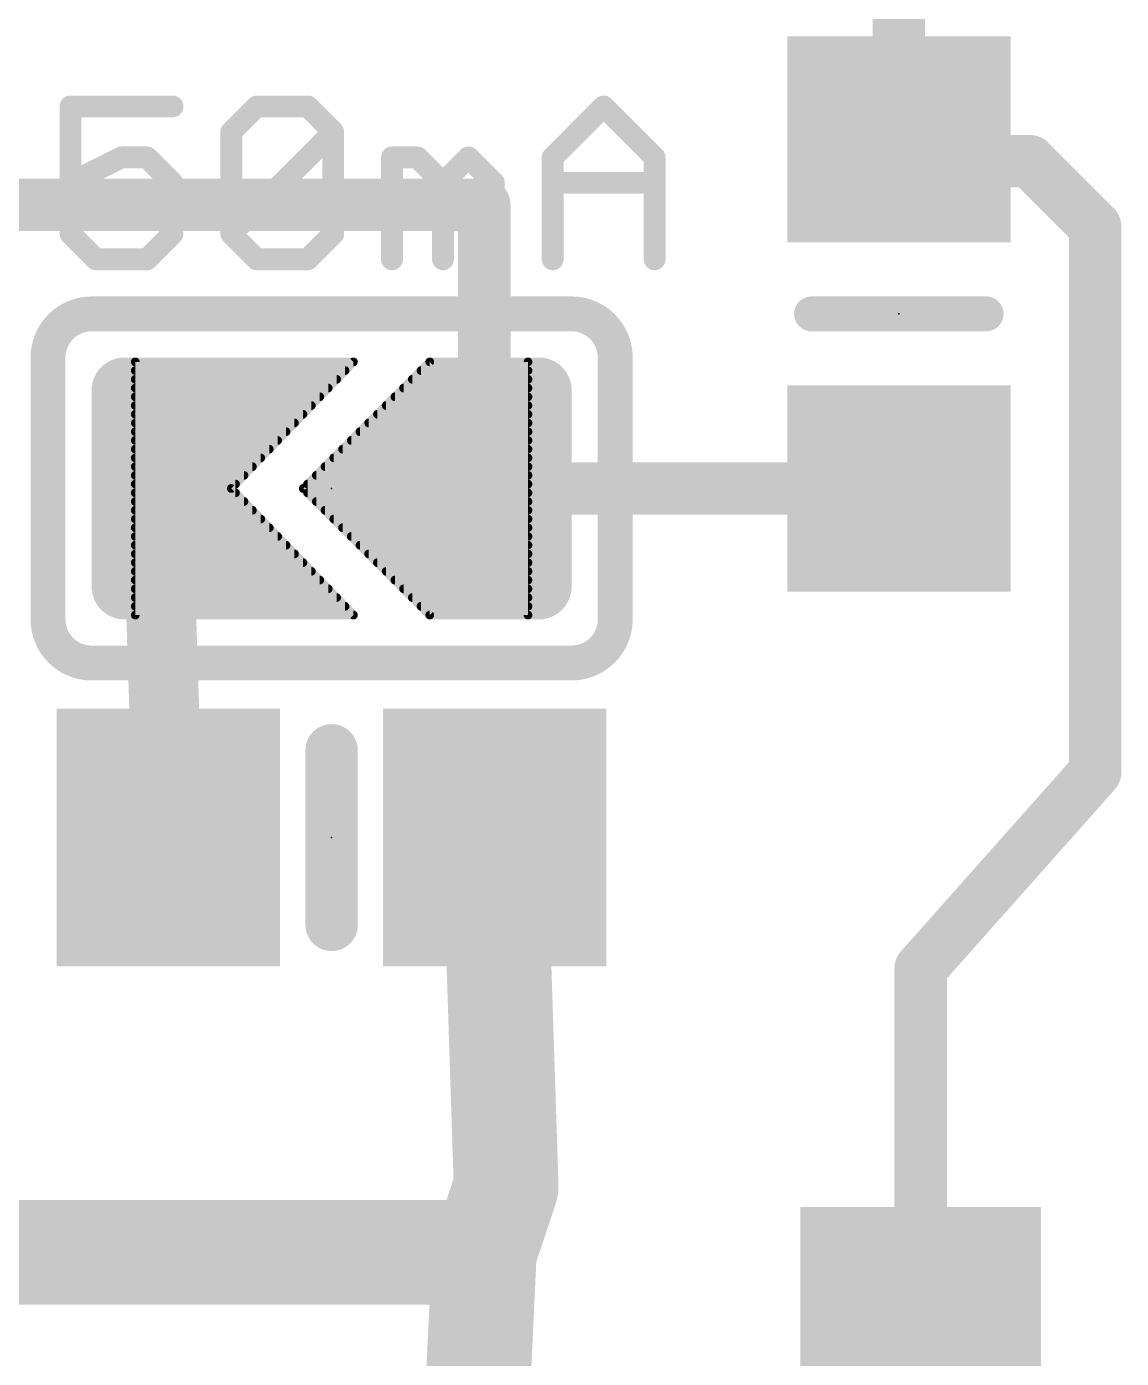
# Model space of a CAD drawing. Extents: x -9.8 to 65.3, y -0.3 to 69.2.
# Drawn here: x 9.91 to 16.28, y 39.51 to 47.26 of the extents above; entities that cross this region are included whole.
import ezdxf

# ---------------------------------------------------------------- set-up
doc = ezdxf.new("R2010")
doc.units = 0
for name, color, linetype in [('1', 12, 'CONTINUOUS'), ('21', 40, 'CONTINUOUS'), ('23', 40, 'CONTINUOUS')]:
    doc.layers.add(name, color=color, linetype=linetype)

# ---------------------------------------------------------------- blocks, each defined once
blk = doc.blocks.new('RECT')
blk.add_solid([(-0.5, -0.5), (0.5, -0.5), (-0.5, 0.5), (0.5, 0.5)])
blk = doc.blocks.new('RECT121920X243840R50')
at = {"const_width": 0.1905}
blk.add_lwpolyline([(0.2858, -0.5715), (0.2858, 0.5715, 0.4142), (0.1905, 0.6668), (-0.1905, 0.6668, 0.4142), (-0.2858, 0.5715), (-0.2858, -0.5715, 0.4142), (-0.1905, -0.6668), (0.1905, -0.6668, 0.4142)], format="xyb", close=True, dxfattribs=at)
blk.add_solid([(-0.2159, -0.5969), (0.2159, -0.5969), (-0.2159, 0.5969), (0.2159, 0.5969)])

msp = doc.modelspace()

# ---------------------------------------------------------------- linework, layer by layer
at = {"layer": '1'}
for points, const_width in [([(14.986, 46.609), (14.986, 48.641)], 0.3048), ([(15.113, 46.482), (14.986, 46.609)], 0.3048), ([(15.748, 46.482), (15.113, 46.482)], 0.3048), ([(16.129, 46.101), (15.748, 46.482)], 0.3048), ([(9.144, 46.228), (12.573, 46.228)], 0.3048), ([(12.573, 46.228), (12.573, 44.577)], 0.3048), ([(16.129, 42.926), (16.129, 46.101)], 0.3048), ([(11.811, 45.3136), (10.541, 45.3136)], 0.0508), ([(10.541, 45.3136), (10.541, 43.8404)], 0.0508), ([(10.541, 45.2628), (11.762, 45.2628)], 0.0508), ([(11.0998, 44.577), (11.811, 45.3136)], 0.0508), ([(11.5189, 44.577), (12.2555, 45.3136)], 0.0508), ([(12.2047, 45.2628), (12.827, 45.2628)], 0.0508), ([(12.2555, 45.3136), (12.827, 45.3136)], 0.0508), ([(12.827, 45.3136), (12.827, 43.8404)], 0.0508), ([(10.541, 45.212), (11.7129, 45.212)], 0.0508), ([(10.541, 45.1612), (11.6639, 45.1612)], 0.0508), ([(12.1031, 45.1612), (12.827, 45.1612)], 0.0508), ([(12.1539, 45.212), (12.827, 45.212)], 0.0508), ([(10.541, 45.1104), (11.6148, 45.1104)], 0.0508), ([(12.0523, 45.1104), (12.827, 45.1104)], 0.0508), ([(10.541, 45.0596), (11.5658, 45.0596)], 0.0508), ([(10.541, 45.0088), (11.5167, 45.0088)], 0.0508), ([(11.9507, 45.0088), (12.827, 45.0088)], 0.0508), ([(12.0015, 45.0596), (12.827, 45.0596)], 0.0508), ([(10.541, 44.958), (11.4677, 44.958)], 0.0508), ([(11.8999, 44.958), (12.827, 44.958)], 0.0508), ([(10.541, 44.9072), (11.4186, 44.9072)], 0.0508), ([(10.541, 44.8564), (11.3696, 44.8564)], 0.0508), ([(11.7983, 44.8564), (12.827, 44.8564)], 0.0508), ([(11.8491, 44.9072), (12.827, 44.9072)], 0.0508), ([(10.541, 44.8056), (11.3205, 44.8056)], 0.0508), ([(11.7475, 44.8056), (12.827, 44.8056)], 0.0508), ([(10.668, 44.577), (10.734, 42.545)], 0.4064), ([(10.541, 44.7548), (11.2715, 44.7548)], 0.0508), ([(10.541, 44.704), (11.2224, 44.704)], 0.0508), ([(11.6459, 44.704), (12.827, 44.704)], 0.0508), ([(11.6967, 44.7548), (12.827, 44.7548)], 0.0508), ([(12.573, 44.577), (12.7, 44.577)], 0.3048), ([(12.7, 44.577), (14.986, 44.577)], 0.3048), ([(10.541, 44.6532), (11.1734, 44.6532)], 0.0508), ([(11.5951, 44.6532), (12.827, 44.6532)], 0.0508), ([(10.541, 44.6024), (11.1243, 44.6024)], 0.0508), ([(10.541, 44.5516), (11.1243, 44.5516)], 0.0508), ([(11.811, 43.8404), (11.0998, 44.577)], 0.0508), ([(12.2555, 43.8404), (11.5189, 44.577)], 0.0508), ([(11.5443, 44.6024), (12.827, 44.6024)], 0.0508), ([(11.5443, 44.5516), (12.827, 44.5516)], 0.0508), ([(10.541, 44.5008), (11.1734, 44.5008)], 0.0508), ([(11.5951, 44.5008), (12.827, 44.5008)], 0.0508), ([(10.541, 44.45), (11.2224, 44.45)], 0.0508), ([(10.541, 44.3992), (11.2715, 44.3992)], 0.0508), ([(11.6459, 44.45), (12.827, 44.45)], 0.0508), ([(11.6967, 44.3992), (12.827, 44.3992)], 0.0508), ([(10.541, 44.3484), (11.3205, 44.3484)], 0.0508), ([(11.7475, 44.3484), (12.827, 44.3484)], 0.0508), ([(10.541, 44.2976), (11.3696, 44.2976)], 0.0508), ([(10.541, 44.2468), (11.4186, 44.2468)], 0.0508), ([(11.7983, 44.2976), (12.827, 44.2976)], 0.0508), ([(11.8491, 44.2468), (12.827, 44.2468)], 0.0508), ([(10.541, 44.196), (11.4677, 44.196)], 0.0508), ([(11.8999, 44.196), (12.827, 44.196)], 0.0508), ([(10.541, 44.1452), (11.5167, 44.1452)], 0.0508), ([(10.541, 44.0944), (11.5658, 44.0944)], 0.0508), ([(11.9507, 44.1452), (12.827, 44.1452)], 0.0508), ([(12.0015, 44.0944), (12.827, 44.0944)], 0.0508), ([(10.541, 44.0436), (11.6148, 44.0436)], 0.0508), ([(12.0523, 44.0436), (12.827, 44.0436)], 0.0508), ([(10.541, 43.9928), (11.6639, 43.9928)], 0.0508), ([(10.541, 43.942), (11.7129, 43.942)], 0.0508), ([(12.1031, 43.9928), (12.827, 43.9928)], 0.0508), ([(12.1539, 43.942), (12.827, 43.942)], 0.0508), ([(10.541, 43.8912), (11.762, 43.8912)], 0.0508), ([(12.2047, 43.8912), (12.827, 43.8912)], 0.0508), ([(10.541, 43.8404), (11.811, 43.8404)], 0.0508), ([(10.541, 43.8404), (11.811, 43.8404)], 0.0508), ([(12.827, 43.8404), (12.2555, 43.8404)], 0.0508), ([(12.2555, 43.8404), (12.827, 43.8404)], 0.0508), ([(15.113, 41.783), (16.129, 42.926)], 0.3048), ([(12.7, 40.513), (12.634, 42.545)], 0.6096), ([(15.113, 39.696), (15.113, 41.783)], 0.3048), ([(12.573, 40.132), (12.7, 40.513)], 0.6096), ([(12.573, 40.132), (9.144, 40.132)], 0.6096), ([(12.507, 38.735), (12.573, 40.132)], 0.6096), ([(15.113, 38.608), (15.113, 39.696)], 0.6096)]:
    msp.add_lwpolyline(points, dxfattribs=dict(at, const_width=const_width))
for points, const_width in [([(15.0399, 46.6629, 1), (14.9321, 46.5551)], 0.1524), ([(14.9098, 46.609, 1), (15.0622, 46.609)], 0.1524), ([(15.113, 46.5582, 1), (15.113, 46.4058)], 0.1524), ([(15.0591, 46.4281, 1), (15.1669, 46.5359)], 0.1524), ([(15.8019, 46.5359, 1), (15.6941, 46.4281)], 0.1524), ([(15.748, 46.4058, 1), (15.748, 46.5582)], 0.1524), ([(12.6492, 46.228, 1), (12.4968, 46.228)], 0.1524), ([(12.573, 46.1518, 1), (12.573, 46.3042)], 0.1524), ([(16.2052, 46.101, 1), (16.0528, 46.101)], 0.1524), ([(16.0751, 46.0471, 1), (16.1829, 46.1549)], 0.1524), ([(10.541, 45.3263, 1), (10.541, 45.3009)], 0.0254), ([(10.5537, 45.3136, 1), (10.5283, 45.3136)], 0.0254), ([(10.541, 45.2755, 1), (10.541, 45.2501)], 0.0254), ([(11.762, 45.2501, 1), (11.762, 45.2755)], 0.0254), ([(11.8201, 45.3048, 1), (11.8019, 45.3224)], 0.0254), ([(11.811, 45.3009, 1), (11.811, 45.3263)], 0.0254), ([(12.2047, 45.2755, 1), (12.2047, 45.2501)], 0.0254), ([(12.2555, 45.3263, 1), (12.2555, 45.3009)], 0.0254), ([(12.2645, 45.3046, 1), (12.2465, 45.3226)], 0.0254), ([(12.8397, 45.3136, 1), (12.8143, 45.3136)], 0.0254), ([(12.827, 45.3009, 1), (12.827, 45.3263)], 0.0254), ([(12.827, 45.2501, 1), (12.827, 45.2755)], 0.0254), ([(10.541, 45.2247, 1), (10.541, 45.1993)], 0.0254), ([(10.541, 45.1739, 1), (10.541, 45.1485)], 0.0254), ([(11.6639, 45.1485, 1), (11.6639, 45.1739)], 0.0254), ([(11.7129, 45.1993, 1), (11.7129, 45.2247)], 0.0254), ([(12.1031, 45.1739, 1), (12.1031, 45.1485)], 0.0254), ([(12.1539, 45.2247, 1), (12.1539, 45.1993)], 0.0254), ([(12.827, 45.1993, 1), (12.827, 45.2247)], 0.0254), ([(12.827, 45.1485, 1), (12.827, 45.1739)], 0.0254), ([(10.541, 45.1231, 1), (10.541, 45.0977)], 0.0254), ([(11.6148, 45.0977, 1), (11.6148, 45.1231)], 0.0254), ([(12.0523, 45.1231, 1), (12.0523, 45.0977)], 0.0254), ([(12.827, 45.0977, 1), (12.827, 45.1231)], 0.0254), ([(10.541, 45.0723, 1), (10.541, 45.0469)], 0.0254), ([(10.541, 45.0215, 1), (10.541, 44.9961)], 0.0254), ([(11.5167, 44.9961, 1), (11.5167, 45.0215)], 0.0254), ([(11.5658, 45.0469, 1), (11.5658, 45.0723)], 0.0254), ([(11.9507, 45.0215, 1), (11.9507, 44.9961)], 0.0254), ([(12.0015, 45.0723, 1), (12.0015, 45.0469)], 0.0254), ([(12.827, 45.0469, 1), (12.827, 45.0723)], 0.0254), ([(12.827, 44.9961, 1), (12.827, 45.0215)], 0.0254), ([(10.541, 44.9707, 1), (10.541, 44.9453)], 0.0254), ([(11.4677, 44.9453, 1), (11.4677, 44.9707)], 0.0254), ([(11.8999, 44.9707, 1), (11.8999, 44.9453)], 0.0254), ([(12.827, 44.9453, 1), (12.827, 44.9707)], 0.0254), ([(10.541, 44.9199, 1), (10.541, 44.8945)], 0.0254), ([(10.541, 44.8691, 1), (10.541, 44.8437)], 0.0254), ([(11.3696, 44.8437, 1), (11.3696, 44.8691)], 0.0254), ([(11.4186, 44.8945, 1), (11.4186, 44.9199)], 0.0254), ([(11.7983, 44.8691, 1), (11.7983, 44.8437)], 0.0254), ([(11.8491, 44.9199, 1), (11.8491, 44.8945)], 0.0254), ([(12.827, 44.8945, 1), (12.827, 44.9199)], 0.0254), ([(12.827, 44.8437, 1), (12.827, 44.8691)], 0.0254), ([(10.541, 44.8183, 1), (10.541, 44.7929)], 0.0254), ([(11.3205, 44.7929, 1), (11.3205, 44.8183)], 0.0254), ([(11.7475, 44.8183, 1), (11.7475, 44.7929)], 0.0254), ([(12.827, 44.7929, 1), (12.827, 44.8183)], 0.0254), ([(10.7695, 44.5803, 1), (10.5665, 44.5737)], 0.2032), ([(10.541, 44.7675, 1), (10.541, 44.7421)], 0.0254), ([(10.541, 44.7167, 1), (10.541, 44.6913)], 0.0254), ([(11.2224, 44.6913, 1), (11.2224, 44.7167)], 0.0254), ([(11.2715, 44.7421, 1), (11.2715, 44.7675)], 0.0254), ([(11.6459, 44.7167, 1), (11.6459, 44.6913)], 0.0254), ([(11.6967, 44.7675, 1), (11.6967, 44.7421)], 0.0254), ([(12.573, 44.6532, 1), (12.573, 44.5008)], 0.1524), ([(12.7, 44.6532, 1), (12.7, 44.5008)], 0.1524), ([(12.7, 44.5008, 1), (12.7, 44.6532)], 0.1524), ([(12.827, 44.7421, 1), (12.827, 44.7675)], 0.0254), ([(12.827, 44.6913, 1), (12.827, 44.7167)], 0.0254), ([(14.986, 44.5008, 1), (14.986, 44.6532)], 0.1524), ([(10.541, 44.6659, 1), (10.541, 44.6405)], 0.0254), ([(11.1734, 44.6405, 1), (11.1734, 44.6659)], 0.0254), ([(11.5951, 44.6659, 1), (11.5951, 44.6405)], 0.0254), ([(12.4968, 44.577, 1), (12.6492, 44.577)], 0.1524), ([(12.827, 44.6405, 1), (12.827, 44.6659)], 0.0254), ([(10.541, 44.6151, 1), (10.541, 44.5897)], 0.0254), ([(10.541, 44.5643, 1), (10.541, 44.5389)], 0.0254), ([(11.1089, 44.5858, 1), (11.0907, 44.5682)], 0.0254), ([(11.0907, 44.5858, 1), (11.1089, 44.5682)], 0.0254), ([(11.1243, 44.5897, 1), (11.1243, 44.6151)], 0.0254), ([(11.1243, 44.5389, 1), (11.1243, 44.5643)], 0.0254), ([(11.5279, 44.586, 1), (11.5099, 44.568)], 0.0254), ([(11.5099, 44.586, 1), (11.5279, 44.568)], 0.0254), ([(11.5443, 44.6151, 1), (11.5443, 44.5897)], 0.0254), ([(11.5443, 44.5643, 1), (11.5443, 44.5389)], 0.0254), ([(12.827, 44.5897, 1), (12.827, 44.6151)], 0.0254), ([(12.827, 44.5389, 1), (12.827, 44.5643)], 0.0254), ([(10.541, 44.5135, 1), (10.541, 44.4881)], 0.0254), ([(11.1734, 44.4881, 1), (11.1734, 44.5135)], 0.0254), ([(11.5951, 44.5135, 1), (11.5951, 44.4881)], 0.0254), ([(12.827, 44.4881, 1), (12.827, 44.5135)], 0.0254), ([(10.541, 44.4627, 1), (10.541, 44.4373)], 0.0254), ([(10.541, 44.4119, 1), (10.541, 44.3865)], 0.0254), ([(11.2224, 44.4373, 1), (11.2224, 44.4627)], 0.0254), ([(11.2715, 44.3865, 1), (11.2715, 44.4119)], 0.0254), ([(11.6459, 44.4627, 1), (11.6459, 44.4373)], 0.0254), ([(11.6967, 44.4119, 1), (11.6967, 44.3865)], 0.0254), ([(12.827, 44.4373, 1), (12.827, 44.4627)], 0.0254), ([(12.827, 44.3865, 1), (12.827, 44.4119)], 0.0254), ([(10.541, 44.3611, 1), (10.541, 44.3357)], 0.0254), ([(11.3205, 44.3357, 1), (11.3205, 44.3611)], 0.0254), ([(11.7475, 44.3611, 1), (11.7475, 44.3357)], 0.0254), ([(12.827, 44.3357, 1), (12.827, 44.3611)], 0.0254), ([(10.541, 44.3103, 1), (10.541, 44.2849)], 0.0254), ([(10.541, 44.2595, 1), (10.541, 44.2341)], 0.0254), ([(11.3696, 44.2849, 1), (11.3696, 44.3103)], 0.0254), ([(11.4186, 44.2341, 1), (11.4186, 44.2595)], 0.0254), ([(11.7983, 44.3103, 1), (11.7983, 44.2849)], 0.0254), ([(11.8491, 44.2595, 1), (11.8491, 44.2341)], 0.0254), ([(12.827, 44.2849, 1), (12.827, 44.3103)], 0.0254), ([(12.827, 44.2341, 1), (12.827, 44.2595)], 0.0254), ([(10.541, 44.2087, 1), (10.541, 44.1833)], 0.0254), ([(11.4677, 44.1833, 1), (11.4677, 44.2087)], 0.0254), ([(11.8999, 44.2087, 1), (11.8999, 44.1833)], 0.0254), ([(12.827, 44.1833, 1), (12.827, 44.2087)], 0.0254), ([(10.541, 44.1579, 1), (10.541, 44.1325)], 0.0254), ([(10.541, 44.1071, 1), (10.541, 44.0817)], 0.0254), ([(11.5167, 44.1325, 1), (11.5167, 44.1579)], 0.0254), ([(11.5658, 44.0817, 1), (11.5658, 44.1071)], 0.0254), ([(11.9507, 44.1579, 1), (11.9507, 44.1325)], 0.0254), ([(12.0015, 44.1071, 1), (12.0015, 44.0817)], 0.0254), ([(12.827, 44.1325, 1), (12.827, 44.1579)], 0.0254), ([(12.827, 44.0817, 1), (12.827, 44.1071)], 0.0254), ([(10.541, 44.0563, 1), (10.541, 44.0309)], 0.0254), ([(11.6148, 44.0309, 1), (11.6148, 44.0563)], 0.0254), ([(12.0523, 44.0563, 1), (12.0523, 44.0309)], 0.0254), ([(12.827, 44.0309, 1), (12.827, 44.0563)], 0.0254), ([(10.541, 44.0055, 1), (10.541, 43.9801)], 0.0254), ([(10.541, 43.9547, 1), (10.541, 43.9293)], 0.0254), ([(11.6639, 43.9801, 1), (11.6639, 44.0055)], 0.0254), ([(11.7129, 43.9293, 1), (11.7129, 43.9547)], 0.0254), ([(12.1031, 44.0055, 1), (12.1031, 43.9801)], 0.0254), ([(12.1539, 43.9547, 1), (12.1539, 43.9293)], 0.0254), ([(12.827, 43.9801, 1), (12.827, 44.0055)], 0.0254), ([(12.827, 43.9293, 1), (12.827, 43.9547)], 0.0254), ([(10.541, 43.9039, 1), (10.541, 43.8785)], 0.0254), ([(11.762, 43.8785, 1), (11.762, 43.9039)], 0.0254), ([(12.2047, 43.9039, 1), (12.2047, 43.8785)], 0.0254), ([(12.827, 43.8785, 1), (12.827, 43.9039)], 0.0254), ([(10.541, 43.8531, 1), (10.541, 43.8277)], 0.0254), ([(10.541, 43.8531, 1), (10.541, 43.8277)], 0.0254), ([(10.5283, 43.8404, 1), (10.5537, 43.8404)], 0.0254), ([(11.8019, 43.8316, 1), (11.8201, 43.8492)], 0.0254), ([(11.811, 43.8277, 1), (11.811, 43.8531)], 0.0254), ([(11.811, 43.8277, 1), (11.811, 43.8531)], 0.0254), ([(12.2555, 43.8531, 1), (12.2555, 43.8277)], 0.0254), ([(12.2555, 43.8531, 1), (12.2555, 43.8277)], 0.0254), ([(12.2465, 43.8314, 1), (12.2645, 43.8494)], 0.0254), ([(12.8143, 43.8404, 1), (12.8397, 43.8404)], 0.0254), ([(12.827, 43.8277, 1), (12.827, 43.8531)], 0.0254), ([(12.827, 43.8277, 1), (12.827, 43.8531)], 0.0254), ([(16.186, 42.8754, 1), (16.072, 42.9766)], 0.1524), ([(16.0528, 42.926, 1), (16.2052, 42.926)], 0.1524), ([(12.7863, 42.5499, 1), (12.4817, 42.5401)], 0.3048), ([(10.6325, 42.5417, 1), (10.8355, 42.5483)], 0.2032), ([(15.1892, 41.783, 1), (15.0368, 41.783)], 0.1524), ([(15.056, 41.8336, 1), (15.17, 41.7324)], 0.1524), ([(12.8446, 40.4648, 1), (12.5554, 40.5612)], 0.3048), ([(12.5477, 40.5081, 1), (12.8523, 40.5179)], 0.3048), ([(12.7252, 40.1248, 1), (12.4208, 40.1392)], 0.3048), ([(12.573, 39.9796, 1), (12.573, 40.2844)], 0.3048), ([(12.4284, 40.1802, 1), (12.7176, 40.0838)], 0.3048), ([(15.2654, 39.696, 1), (14.9606, 39.696)], 0.3048), ([(15.0368, 39.696, 1), (15.1892, 39.696)], 0.1524)]:
    msp.add_lwpolyline(points, format="xyb", dxfattribs=dict(at, const_width=const_width))
at = {"layer": '21'}
for points, const_width in [([(10.7576, 46.8003), (10.1644, 46.8003)], 0.127), ([(10.1644, 46.8003), (10.1644, 46.3554)], 0.127), ([(11.0999, 46.652), (11.2482, 46.8003)], 0.127), ([(11.2482, 46.8003), (11.5448, 46.8003)], 0.127), ([(11.5448, 46.8003), (11.6931, 46.652)], 0.127), ([(12.971, 46.5037), (13.2676, 46.8003)], 0.127), ([(13.2676, 46.8003), (13.5642, 46.5037)], 0.127), ([(11.0999, 46.0588), (11.0999, 46.652)], 0.127), ([(11.0999, 46.0588), (11.6931, 46.652)], 0.127), ([(11.6931, 46.652), (11.6931, 46.0588)], 0.127), ([(10.1644, 46.3554), (10.461, 46.5037)], 0.127), ([(10.461, 46.5037), (10.6093, 46.5037)], 0.127), ([(10.6093, 46.5037), (10.7576, 46.3554)], 0.127), ([(12.0355, 45.9105), (12.0355, 46.5037)], 0.127), ([(12.0355, 46.5037), (12.1837, 46.5037)], 0.127), ([(12.1837, 46.5037), (12.332, 46.3554)], 0.127), ([(12.332, 46.3554), (12.4803, 46.5037)], 0.127), ([(12.4803, 46.5037), (12.6286, 46.3554)], 0.127), ([(12.971, 45.9105), (12.971, 46.5037)], 0.127), ([(13.5642, 46.5037), (13.5642, 45.9105)], 0.127), ([(10.7576, 46.3554), (10.7576, 46.0588)], 0.127), ([(12.332, 46.3554), (12.332, 45.9105)], 0.127), ([(12.6286, 46.3554), (12.6286, 45.9105)], 0.127), ([(12.971, 46.3554), (13.5642, 46.3554)], 0.127), ([(10.3127, 45.9105), (10.1644, 46.0588)], 0.127), ([(10.7576, 46.0588), (10.6093, 45.9105)], 0.127), ([(11.2482, 45.9105), (11.0999, 46.0588)], 0.127), ([(11.6931, 46.0588), (11.5448, 45.9105)], 0.127), ([(10.6093, 45.9105), (10.3127, 45.9105)], 0.127), ([(11.5448, 45.9105), (11.2482, 45.9105)], 0.127), ([(10.287, 45.593), (13.081, 45.593)], 0.2032), ([(15.494, 45.593), (14.478, 45.593)], 0.2032), ([(10.033, 45.339), (10.033, 43.815)], 0.2032), ([(13.335, 45.339), (13.335, 43.815)], 0.2032), ([(13.081, 43.561), (10.287, 43.561)], 0.2032), ([(11.684, 43.053), (11.684, 42.037)], 0.3048)]:
    msp.add_lwpolyline(points, dxfattribs=dict(at, const_width=const_width))
for points, const_width in [([(10.1644, 46.832, 1), (10.1644, 46.7685)], 0.0635), ([(10.1962, 46.8003, 1), (10.1327, 46.8003)], 0.0635), ([(10.7576, 46.7685, 1), (10.7576, 46.832)], 0.0635), ([(11.2482, 46.832, 1), (11.2482, 46.7685)], 0.0635), ([(11.2707, 46.7778, 1), (11.2258, 46.8227)], 0.0635), ([(11.5673, 46.8227, 1), (11.5224, 46.7778)], 0.0635), ([(11.5448, 46.7685, 1), (11.5448, 46.832)], 0.0635), ([(13.29, 46.8227, 1), (13.2451, 46.7778)], 0.0635), ([(13.29, 46.7778, 1), (13.2451, 46.8227)], 0.0635), ([(11.1317, 46.652, 1), (11.0682, 46.652)], 0.0635), ([(11.0775, 46.6744, 1), (11.1224, 46.6295)], 0.0635), ([(11.7249, 46.652, 1), (11.6614, 46.652)], 0.0635), ([(11.7156, 46.6295, 1), (11.6707, 46.6744)], 0.0635), ([(11.6707, 46.6295, 1), (11.7156, 46.6744)], 0.0635), ([(10.461, 46.5354, 1), (10.461, 46.4719)], 0.0635), ([(10.4752, 46.4753, 1), (10.4468, 46.5321)], 0.0635), ([(10.6318, 46.5261, 1), (10.5868, 46.4812)], 0.0635), ([(10.6093, 46.4719, 1), (10.6093, 46.5354)], 0.0635), ([(12.0672, 46.5037, 1), (12.0037, 46.5037)], 0.0635), ([(12.0355, 46.5354, 1), (12.0355, 46.4719)], 0.0635), ([(12.2062, 46.5261, 1), (12.1613, 46.4812)], 0.0635), ([(12.1837, 46.4719, 1), (12.1837, 46.5354)], 0.0635), ([(12.5028, 46.5261, 1), (12.4579, 46.4812)], 0.0635), ([(12.5028, 46.4812, 1), (12.4579, 46.5261)], 0.0635), ([(13.0027, 46.5037, 1), (12.9392, 46.5037)], 0.0635), ([(12.9485, 46.5261, 1), (12.9934, 46.4812)], 0.0635), ([(13.5959, 46.5037, 1), (13.5324, 46.5037)], 0.0635), ([(13.5417, 46.4812, 1), (13.5866, 46.5261)], 0.0635), ([(10.1502, 46.3838, 1), (10.1786, 46.327)], 0.0635), ([(10.1327, 46.3554, 1), (10.1962, 46.3554)], 0.0635), ([(10.7893, 46.3554, 1), (10.7258, 46.3554)], 0.0635), ([(10.7351, 46.3329, 1), (10.78, 46.3778)], 0.0635), ([(12.3638, 46.3554, 1), (12.3003, 46.3554)], 0.0635), ([(12.3096, 46.3778, 1), (12.3545, 46.3329)], 0.0635), ([(12.3096, 46.3329, 1), (12.3545, 46.3778)], 0.0635), ([(12.6604, 46.3554, 1), (12.5969, 46.3554)], 0.0635), ([(12.6062, 46.3329, 1), (12.6511, 46.3778)], 0.0635), ([(12.971, 46.3871, 1), (12.971, 46.3236)], 0.0635), ([(13.5642, 46.3236, 1), (13.5642, 46.3871)], 0.0635), ([(10.1869, 46.0812, 1), (10.142, 46.0363)], 0.0635), ([(10.78, 46.0363, 1), (10.7351, 46.0812)], 0.0635), ([(11.1224, 46.0812, 1), (11.0775, 46.0363)], 0.0635), ([(11.7156, 46.0363, 1), (11.6707, 46.0812)], 0.0635), ([(10.7258, 46.0588, 1), (10.7893, 46.0588)], 0.0635), ([(11.0682, 46.0588, 1), (11.1317, 46.0588)], 0.0635), ([(11.0775, 46.0812, 1), (11.1224, 46.0363)], 0.0635), ([(11.6614, 46.0588, 1), (11.7249, 46.0588)], 0.0635), ([(10.3127, 45.9423, 1), (10.3127, 45.8787)], 0.0635), ([(10.2903, 45.888, 1), (10.3352, 45.933)], 0.0635), ([(10.5868, 45.933, 1), (10.6318, 45.888)], 0.0635), ([(10.6093, 45.8787, 1), (10.6093, 45.9423)], 0.0635), ([(11.2482, 45.9423, 1), (11.2482, 45.8787)], 0.0635), ([(11.2258, 45.888, 1), (11.2707, 45.933)], 0.0635), ([(11.5224, 45.933, 1), (11.5673, 45.888)], 0.0635), ([(11.5448, 45.8787, 1), (11.5448, 45.9423)], 0.0635), ([(12.0037, 45.9105, 1), (12.0672, 45.9105)], 0.0635), ([(12.3003, 45.9105, 1), (12.3638, 45.9105)], 0.0635), ([(12.5969, 45.9105, 1), (12.6604, 45.9105)], 0.0635), ([(12.9392, 45.9105, 1), (13.0027, 45.9105)], 0.0635), ([(13.5324, 45.9105, 1), (13.5959, 45.9105)], 0.0635), ([(10.287, 45.593, 0.4142), (10.033, 45.339)], 0.2032), ([(10.287, 45.6438, 1), (10.287, 45.5422)], 0.1016), ([(10.287, 45.5422, 1), (10.287, 45.6438)], 0.1016), ([(13.335, 45.339, 0.4142), (13.081, 45.593)], 0.2032), ([(13.081, 45.6438, 1), (13.081, 45.5422)], 0.1016), ([(13.081, 45.5422, 1), (13.081, 45.6438)], 0.1016), ([(14.478, 45.6438, 1), (14.478, 45.5422)], 0.1016), ([(15.494, 45.5422, 1), (15.494, 45.6438)], 0.1016), ([(10.0838, 45.339, 1), (9.9822, 45.339)], 0.1016), ([(13.3858, 45.339, 1), (13.2842, 45.339)], 0.1016), ([(9.9822, 45.339, 1), (10.0838, 45.339)], 0.1016), ([(13.2842, 45.339, 1), (13.3858, 45.339)], 0.1016), ([(10.033, 43.815, 0.4142), (10.287, 43.561)], 0.2032), ([(10.0838, 43.815, 1), (9.9822, 43.815)], 0.1016), ([(13.081, 43.561, 0.4142), (13.335, 43.815)], 0.2032), ([(13.3858, 43.815, 1), (13.2842, 43.815)], 0.1016), ([(9.9822, 43.815, 1), (10.0838, 43.815)], 0.1016), ([(13.2842, 43.815, 1), (13.3858, 43.815)], 0.1016), ([(10.287, 43.6118, 1), (10.287, 43.5102)], 0.1016), ([(10.287, 43.5102, 1), (10.287, 43.6118)], 0.1016), ([(13.081, 43.6118, 1), (13.081, 43.5102)], 0.1016), ([(13.081, 43.5102, 1), (13.081, 43.6118)], 0.1016), ([(11.7602, 43.053, 1), (11.6078, 43.053)], 0.1524), ([(11.6078, 42.037, 1), (11.7602, 42.037)], 0.1524)]:
    msp.add_lwpolyline(points, format="xyb", dxfattribs=dict(at, const_width=const_width))
at = {"layer": '23'}
for p in [(14.986, 45.593), (11.684, 44.577), (11.684, 42.545)]:
    msp.add_point(p, dxfattribs=at)

# ---------------------------------------------------------------- block references
at = {"layer": '1', "xscale": 1.2, "yscale": 1.3, "rotation": 270}
for p in [(14.986, 46.609), (14.986, 44.577)]:
    msp.add_blockref('RECT', p, dxfattribs=at)
at = {"layer": '1', "rotation": 180}
for p in [(10.668, 44.577), (12.7, 44.577)]:
    msp.add_blockref('RECT121920X243840R50', p, dxfattribs=at)
at = {"layer": '1'}
for p, xscale, yscale in [((10.734, 42.545), 1.3, 1.5), ((12.634, 42.545), 1.3, 1.5), ((15.113, 39.696), 1.4, 1.4)]:
    msp.add_blockref('RECT', p, dxfattribs=dict(at, xscale=xscale, yscale=yscale))

doc.saveas('drawing.dxf')
